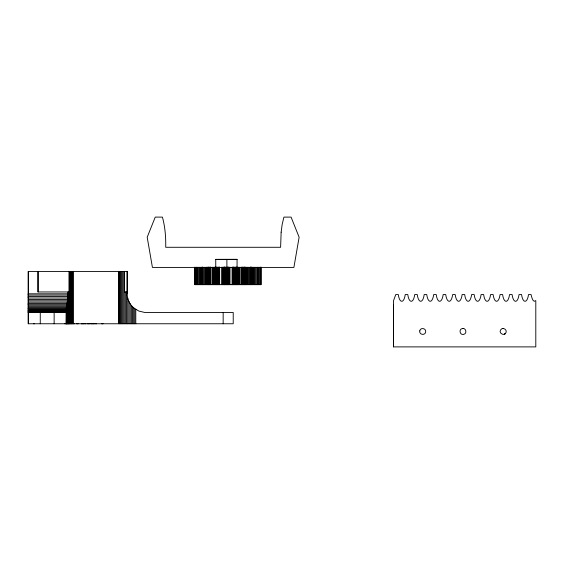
<?xml version="1.0" encoding="UTF-8"?>
<svg xmlns="http://www.w3.org/2000/svg" width="564" height="564" viewBox="0 0 564 564"><rect width="100%" height="100%" fill="white"/><g stroke="black" fill="none" stroke-linecap="round" stroke-linejoin="round"><path stroke-width="0.85" d="M66.207 312.484L28.2 312.484L66.207 312.259M38.028 291.962L38.028 271.432L38.028 291.962L69.217 291.962L69.217 271.432L69.217 291.962M133.788 307.965C129.692 304.482 127.203 299.188 127.175 293.809L127.175 271.432L28.2 271.432L28.2 323.757L233.221 323.757L233.221 312.484L144.574 312.435L138.829 311.053L133.661 307.852L133.661 323.757M131.356 323.757L131.356 305.441L131.694 305.871M393.559 346.895L393.559 300.612L395.752 294.577L398.297 294.577C399.509 303.545 404.021 303.545 405.234 294.577L407.779 294.577C408.992 303.545 413.504 303.545 414.716 294.577L417.261 294.577C418.474 303.545 422.993 303.545 424.199 294.577L426.744 294.577C427.956 303.545 432.475 303.545 433.688 294.577L436.226 294.577C437.438 303.545 441.957 303.545 443.17 294.577L445.715 294.577C446.928 303.545 451.44 303.545 452.652 294.577L455.197 294.577C456.41 303.545 460.922 303.545 462.135 294.577L464.68 294.577C465.892 303.545 470.404 303.545 471.617 294.577L474.162 294.577C475.374 303.545 479.886 303.545 481.099 294.577L483.644 294.577C484.857 303.545 489.369 303.545 490.581 294.577L493.126 294.577C494.339 303.545 498.851 303.545 500.064 294.577L502.609 294.577C503.821 303.545 508.333 303.545 509.546 294.577L512.091 294.577C513.303 303.545 517.815 303.545 519.028 294.577L521.573 294.577C522.786 303.545 527.305 303.545 528.517 294.577L531.055 294.577C531.478 295.917 532.776 303.643 535.8 300.612L535.8 346.895L393.559 346.895L393.559 305.152M66.207 323.757L66.235 308.727L67.701 299.442L68.047 291.962M505.337 333.599C508.439 330.68 503.003 326.112 500.691 329.792C498.238 333.042 503.793 335.834 505.231 333.684M462.367 328.509C458.525 329.101 459.766 335.347 463.545 334.431C467.387 333.832 466.146 327.585 462.367 328.509L462.952 328.452M503.003 328.467L502.806 328.488M215.716 259.362L237.127 259.362M127.175 291.962L124.517 291.962L124.517 271.432M68.047 293.809L28.2 293.809L28.2 295.085L68.025 295.085M67.955 296.558L28.2 296.558L28.2 298.011L67.842 298.011M28.2 299.442L67.701 299.442M28.2 300.831L67.525 300.831M28.2 302.177L67.328 302.177M67.109 303.474L28.2 303.474L28.2 304.708L66.897 304.708M28.2 305.871L66.679 305.871M28.2 306.957L66.489 306.957M66.326 307.965L28.2 307.965L28.2 308.889L66.228 308.889M28.2 309.714L66.207 309.714M66.207 311.568L28.2 311.568L28.2 311.97L66.207 311.97M28.2 312.435L66.207 312.435M33.509 323.757L34.305 323.757M64.726 323.757L66.319 323.757M67.588 323.757L66.707 323.757L66.749 305.441M68.075 323.757L69.132 323.757M69.703 323.757L70.303 323.757M71.572 323.757L72.241 323.757M73.637 323.757L74.356 323.757M76.605 323.757L78.156 323.757M81.308 323.757L84.431 323.757M85.192 323.757L85.939 323.757M87.399 323.757L89.465 323.757M90.733 323.757L92.447 323.757M92.961 323.757L93.906 323.757M94.717 323.757L95.394 323.757M96.134 323.757L96.613 323.757M101.647 323.757L103.071 323.757M261.09 267.223L261.09 284.658L194.799 284.658L194.799 267.223M260.892 267.223L260.892 284.658M260.561 267.223L260.561 284.658M260.103 267.223L260.103 284.658M259.137 267.223L259.137 284.658M258.263 267.223L258.263 284.658M257.48 267.223L257.48 284.658M257.029 267.223L257.029 284.658M255.964 267.223L255.964 284.658M254.97 267.223L254.97 284.658M254.082 267.223L254.082 284.658M253.299 267.223L253.299 284.658M252.637 267.223L252.637 284.658M252.087 267.223L252.087 284.658M251.643 267.223L251.643 284.658M251.304 267.223L251.304 284.658M251.072 267.223L251.072 284.658M250.931 267.223L250.888 284.658M250.592 267.223L250.656 284.658M250.423 267.223L250.423 284.658M250.268 267.223L250.268 284.658M250.162 267.223L250.162 284.658M249.091 267.223L249.091 284.658M248.153 267.223L248.153 284.658M247.342 267.223L247.342 284.658M246.644 267.223L246.644 284.658M246.059 267.223L246.059 284.658M245.58 267.223L245.58 284.658M245.213 267.223L245.213 284.658M244.938 267.223L244.938 284.658M244.748 267.223L244.748 284.658M244.614 267.223L244.649 284.658M244.395 267.223L244.395 284.658M244.127 267.223L244.127 284.658M243.817 267.223L243.817 284.658M243.486 267.223L243.486 284.658M243.133 267.223L243.133 284.658M242.781 267.223L242.781 284.658M242.442 267.223L242.442 284.658M242.139 284.658L242.153 267.223L242.118 284.658M241.949 267.223L241.949 284.658M241.843 267.223L241.843 284.658M241.744 267.223L241.744 284.658M240.144 267.223L240.144 284.658M239.362 267.223L239.362 284.658M238.699 267.223L238.699 284.658M238.149 267.223L238.149 284.658M237.705 267.223L237.705 284.658M237.352 267.223L237.352 284.658M237.091 267.223L237.091 284.658M237.063 267.414L237.063 259.362L215.744 259.405L215.8 284.658L215.822 267.223M236.908 267.223L236.908 284.658M236.788 284.658L236.725 267.223L236.704 284.658M236.584 267.223L236.584 284.658M236.401 267.223L236.401 284.658M236.161 267.223L236.161 284.658M235.879 267.223L235.879 284.658M235.562 267.223L235.562 284.658M235.216 267.223L235.216 284.658M234.864 267.223L234.864 284.658M234.511 267.223L234.511 284.658M234.18 267.223L234.18 284.658M233.877 267.223L233.877 284.658M233.616 267.223L233.616 284.658M233.404 267.223L233.404 284.658M233.235 267.223L233.235 284.658M233.108 267.223L233.193 284.658M232.96 267.223L232.96 284.658M232.749 267.223L232.749 284.658M232.46 267.223L232.46 284.658M232.079 267.223L232.079 284.658M229.999 267.223L229.999 284.658M229.449 267.223L229.449 284.658M229.012 267.223L229.012 284.658M228.66 267.223L228.66 284.658M228.399 267.223L228.399 284.658M228.208 267.223L228.208 284.658M228.075 267.223L228.075 284.658M227.941 284.658L227.927 267.223L227.849 284.658M227.701 267.223L227.701 284.658M227.496 267.223L227.496 284.658M227.236 267.223L227.236 284.658M226.883 259.362L226.939 284.658M226.608 267.223L226.608 284.658M226.256 267.223L226.256 284.658M225.903 267.223L225.903 284.658M225.558 267.223L225.558 284.658M225.24 267.223L225.24 284.658M224.951 267.223L224.951 284.658M224.712 267.223L224.712 284.658M224.521 267.223L224.521 284.658M224.401 267.223L224.401 284.658L224.296 267.223M224.225 267.223L224.225 284.658M224.098 267.223L224.098 284.658M223.915 267.223L223.915 284.658M223.661 267.223L223.661 284.658M223.316 267.223L223.316 284.658M223.161 312.484L223.161 323.757M222.879 267.223L222.879 284.658M222.343 267.223L222.343 284.658M221.694 267.223L221.694 284.658M219.657 267.223L219.657 284.658M219.396 267.223L219.396 284.658M219.213 267.223L219.213 284.658M219.1 267.223L219.1 284.658L219.029 267.223M218.754 267.223L218.754 284.658M218.479 267.223L218.479 284.658M218.162 267.223L218.162 284.658M217.824 267.223L217.824 284.658M217.471 267.223L217.471 284.658M217.119 267.223L217.119 284.658M216.787 267.223L216.787 284.658M216.477 267.223L216.477 284.658M216.209 267.223L216.209 284.658M215.984 267.223L215.984 284.658M215.568 267.223L215.568 284.658M215.349 267.223L215.349 284.658M215.039 267.223L215.039 284.658M214.63 267.223L214.63 284.658M214.123 267.223L214.123 284.658M213.502 267.223L213.502 284.658M212.769 267.223L212.769 284.658M211.923 267.223L211.923 284.658M210.562 267.223L210.562 284.658M210.407 267.223L210.414 284.658M210.273 267.223L210.175 284.658M210.125 267.223L210.069 284.658M209.709 267.223L209.709 284.658M209.364 267.223L209.364 284.658M209.04 267.223L209.04 284.658M208.743 267.223L208.743 284.658M208.454 267.223L208.49 284.658M208.335 267.223L208.335 284.658M208.13 267.223L208.13 284.658M207.827 267.223L207.827 284.658M207.418 267.223L207.418 284.658M206.903 267.223L206.903 284.658M206.283 267.223L206.283 284.658M205.543 267.223L205.543 284.658M204.69 267.223L204.69 284.658M203.717 267.223L203.717 284.658M202.688 267.223L202.688 284.658M202.624 267.223L202.624 284.658M202.335 267.223L202.335 284.658M202.272 267.223L202.272 284.658M201.813 267.223L201.813 284.658M201.242 267.223L201.242 284.658M200.558 267.223L200.558 284.658M199.769 267.223L199.769 284.658M198.881 267.223L198.881 284.658M197.879 267.223L197.879 284.658M197.055 267.223L197.055 284.658M196.758 267.223L196.758 284.658M195.912 267.223L195.912 284.658M194.989 267.223L194.989 284.658M135.783 309.439L135.783 323.757M134.754 308.727L134.754 323.757M132.526 306.774L132.526 323.757M130.157 303.777L130.157 323.757M128.937 301.557L128.937 323.757M127.718 298.123L127.718 323.757M127.175 271.432L127.175 293.809M126.512 291.962L126.512 323.757M125.321 291.962L125.321 323.757M124.165 271.432L124.165 323.757M123.051 271.432L123.051 323.757M121.986 271.432L121.986 323.757M120.985 271.432L120.985 323.757M120.061 271.432L120.061 323.757M119.223 271.432L119.223 323.757M118.468 271.432L118.468 323.757M73.376 271.432L73.376 323.757M72.671 271.432L72.671 323.757M71.973 271.432L71.973 323.757M71.29 271.432L71.29 323.757M70.627 271.432L70.627 323.757M69.992 271.432L69.992 323.757M69.393 271.432L69.393 323.757M68.822 291.962L68.822 323.757M68.3 291.962L68.3 323.757M67.828 298.123L67.828 323.757M67.412 301.557L67.412 323.757M67.053 303.777L67.053 323.757M66.51 306.774L66.51 323.757M66.34 307.852L66.235 323.757M54.137 312.484L54.137 323.757M40.263 312.484L40.263 323.757M28.362 271.432L28.362 323.757M28.2 310.433L28.2 311.053L66.207 311.053L66.207 310.433L28.2 310.433M281.147 232.192L280.611 247.286L165.71 247.286C165.915 237.141 165.118 226.911 162.418 217.105L155.248 217.105L147.197 237.225L152.428 267.414L293.893 267.414L299.124 237.225L291.08 217.105L283.903 217.105L282.134 224.648L281.147 232.192M419.75 330.878C418.826 334.656 425.073 335.897 425.672 332.055C426.588 328.276 420.342 327.035 419.75 330.878M504.914 333.951L504.357 334.255L504.893 333.973"/></g></svg>
